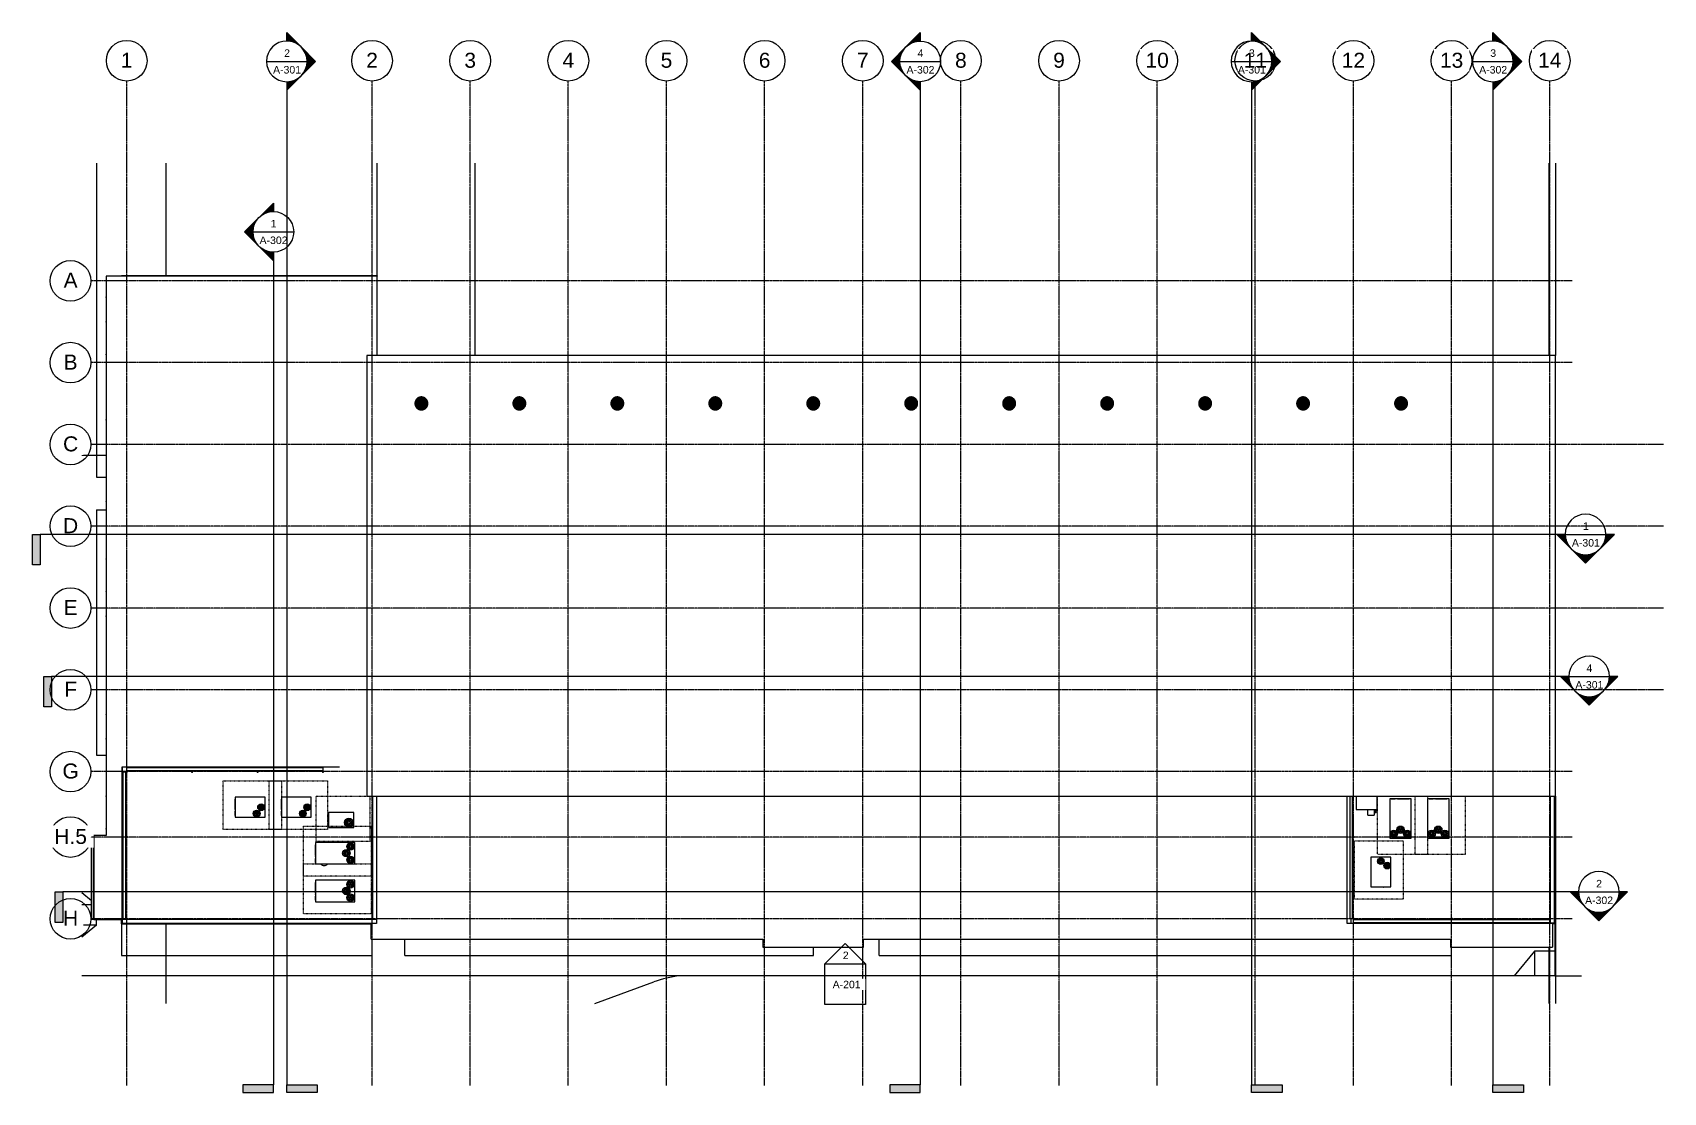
# Model space of a CAD drawing. Header units: inches. Extents: x 21795 to 34527, y -23296 to -20170.
# Drawn here: x 21795 to 26606, y -23296 to -20170 of the extents above; entities that cross this region are included whole.
import ezdxf

# ---------------------------------------------------------------- set-up
doc = ezdxf.new("R2010")
doc.units = ezdxf.units.IN
doc.header["$MEASUREMENT"] = 0
for name, pattern in [('Dash dot', [0.625, 0.25, -0.1875, 0, -0.1875]), ('Grid Line 1_2_', [0.875, 0.5, -0.125, 0.125, -0.125]), ('Hidden', [0.28125, 0.1875, -0.09375])]:
    doc.linetypes.add(name, pattern=pattern)
for name, color, linetype, lineweight in [('A-DETL', 90, 'Continuous', 9), ('A-FLOR-OTLN', 90, 'Continuous', 9), ('A-GENM', 13, 'Continuous', 9), ('A-GLAZ-CWMG', 51, 'Continuous', 9), ('A-PROP-SBCK', 71, 'Hidden', 25), ('A-ROOF', 132, 'Continuous', 9), ('A-ROOF-OTLN', 132, 'Continuous', 9), ('C-BLDG-PADS', 91, 'Continuous', 9), ('C-TOPO', 7, 'Continuous', 9), ('Conc', 7, 'Continuous', 9), ('EOP-PR', 4, 'Continuous', 9), ('G-ANNO-SYMB', 111, 'Continuous', 9), ('L-SITE-WALL', 31, 'Continuous', 9), ('M-EQPM', 50, 'Continuous', 9), ('M-HVAC-DUCT-ANNO', 70, 'Continuous', 9), ('S-BEAM', 12, 'Continuous', 9), ('S-COLS', 52, 'Continuous', 9), ('S-GRID', 1, 'Continuous', 9), ('S-GRID-IDEN', 1, 'Continuous', 9)]:
    doc.layers.add(name, color=color, linetype=linetype, lineweight=lineweight)
doc.styles.add('Arial', font='arial.ttf', dxfattribs={"height": 22.129491})
doc.styles.add('Arial_1', font='arial.ttf', dxfattribs={"height": 44.258982})

# ---------------------------------------------------------------- blocks, each defined once
blk = doc.blocks.new('turbine vent - turbine vent-625927-Roof Plan')
at = {"layer": 'A-GENM'}
for points in [[(25831.9, -21283.1), (25831.9, -21245.1), (25829.2, -21245.3), (25825.7, -21246.1), (25822.9, -21247.4), (25820.4, -21249.1), (25818.9, -21250.2), (25816.7, -21252.6), (25815.5, -21254.5), (25814.3, -21256.9), (25813.6, -21259), (25813.1, -21262), (25812.9, -21264.1), (25813.1, -21266.5), (25813.9, -21270.1), (25814.5, -21271.7), (25815.6, -21273.8), (25817.5, -21276.4), (25818.5, -21277.4), (25821, -21279.6), (25822.8, -21280.7), (25825.9, -21282.1), (25828.4, -21282.7)], [(25831.9, -21283.1), (25835.4, -21282.7), (25838.8, -21281.7), (25840.9, -21280.7), (25843, -21279.4), (25845.9, -21276.8), (25847, -21275.6), (25848.5, -21273.2), (25849.5, -21271.1), (25850.2, -21269.1), (25850.7, -21267), (25850.9, -21264.1), (25850.7, -21261.6), (25850, -21258.5), (25848.9, -21255.8), (25848.2, -21254.4), (25846.8, -21252.3), (25844.2, -21249.7), (25843, -21248.7), (25840.7, -21247.3), (25837.6, -21246), (25834.5, -21245.3), (25831.9, -21245.1), (25831.9, -21282.9)]]:
    blk.add_hatch(color=256, dxfattribs=at).paths.add_polyline_path(points, flags=0)
at = {"layer": 'A-GENM', "flags": 128}
for points in [[(25831.9, -21245.1), (25831.1, -21245.1), (25830.4, -21245.1), (25829.6, -21245.2), (25828.9, -21245.3), (25828.1, -21245.5), (25827.4, -21245.6), (25826.6, -21245.8), (25825.9, -21246), (25825.2, -21246.3), (25824.5, -21246.6), (25823.8, -21246.9), (25823.1, -21247.2), (25822.5, -21247.6), (25821.8, -21248), (25821.2, -21248.4), (25820.5, -21248.8), (25819.9, -21249.3), (25819.4, -21249.8), (25818.8, -21250.3), (25818.3, -21250.8), (25817.7, -21251.4), (25817.3, -21252), (25816.8, -21252.6), (25816.3, -21253.2), (25815.9, -21253.8), (25815.5, -21254.5), (25815.1, -21255.1), (25814.8, -21255.8), (25814.5, -21256.5), (25814.2, -21257.2), (25813.9, -21257.9), (25813.7, -21258.6), (25813.5, -21259.4), (25813.3, -21260.1), (25813.2, -21260.8), (25813.1, -21261.6), (25813, -21262.4), (25812.9, -21263.1), (25812.9, -21263.9), (25812.9, -21264.6), (25812.9, -21265.4), (25813, -21266.1), (25813.1, -21266.9), (25813.2, -21267.7), (25813.4, -21268.4), (25813.6, -21269.1), (25813.8, -21269.9), (25814, -21270.6), (25814.3, -21271.3), (25814.6, -21272), (25814.9, -21272.7), (25815.3, -21273.3), (25815.7, -21274), (25816.1, -21274.6), (25816.5, -21275.3), (25817, -21275.9), (25817.5, -21276.5), (25818, -21277), (25818.5, -21277.6), (25819.1, -21278.1), (25819.6, -21278.6), (25820.2, -21279.1), (25820.8, -21279.5), (25821.5, -21280), (25822.1, -21280.4), (25822.8, -21280.7), (25823.4, -21281.1), (25824.1, -21281.4), (25824.8, -21281.7), (25825.5, -21282), (25826.3, -21282.2), (25827, -21282.4), (25827.7, -21282.6), (25828.5, -21282.8), (25829.2, -21282.9), (25830, -21283), (25830.7, -21283), (25831.5, -21283.1), (25831.9, -21283.1)], [(25831.9, -21283.1), (25832.6, -21283.1), (25833.4, -21283), (25834.2, -21282.9), (25834.9, -21282.8), (25835.7, -21282.7), (25836.4, -21282.5), (25837.1, -21282.3), (25837.9, -21282.1), (25838.6, -21281.9), (25839.3, -21281.6), (25840, -21281.3), (25840.7, -21280.9), (25841.3, -21280.6), (25842, -21280.2), (25842.6, -21279.8), (25843.2, -21279.3), (25843.8, -21278.9), (25844.4, -21278.4), (25845, -21277.9), (25845.5, -21277.3), (25846, -21276.8), (25846.5, -21276.2), (25847, -21275.6), (25847.5, -21275), (25847.9, -21274.3), (25848.3, -21273.7), (25848.6, -21273), (25849, -21272.4), (25849.3, -21271.7), (25849.6, -21271), (25849.9, -21270.3), (25850.1, -21269.5), (25850.3, -21268.8), (25850.5, -21268.1), (25850.6, -21267.3), (25850.7, -21266.6), (25850.8, -21265.8), (25850.9, -21265), (25850.9, -21264.3), (25850.9, -21263.5), (25850.8, -21262.8), (25850.8, -21262), (25850.7, -21261.2), (25850.6, -21260.5), (25850.4, -21259.8), (25850.2, -21259), (25850, -21258.3), (25849.7, -21257.6), (25849.5, -21256.9), (25849.2, -21256.2), (25848.8, -21255.5), (25848.5, -21254.8), (25848.1, -21254.2), (25847.7, -21253.5), (25847.2, -21252.9), (25846.8, -21252.3), (25846.3, -21251.7), (25845.8, -21251.1), (25845.3, -21250.6), (25844.7, -21250.1), (25844.1, -21249.6), (25843.6, -21249.1), (25842.9, -21248.6), (25842.3, -21248.2), (25841.7, -21247.8), (25841, -21247.4), (25840.3, -21247.1), (25839.7, -21246.7), (25839, -21246.4), (25838.3, -21246.2), (25837.5, -21245.9), (25836.8, -21245.7), (25836.1, -21245.5), (25835.3, -21245.4), (25834.6, -21245.3), (25833.8, -21245.2), (25833.1, -21245.1), (25832.3, -21245.1), (25831.9, -21245.1)]]:
    blk.add_lwpolyline(points, dxfattribs=at)
blk = doc.blocks.new('Carrier_48TC_Standard_Efficiency_Gas_Heat_Electric_Cooling_Packaged_Rooftop_Unit_3_to_15_nominal_tons - 15 ton 48TC__16-873539-Roof Plan')
at = {"layer": 'M-EQPM', "linetype": 'Dash dot'}
for p, q in [((-105.9, -79.7), (-105.9, 67.7)), ((-105.9, 67.7), (66.6, 67.7)), ((66.6, -79.7), (-105.9, -79.7))]:
    blk.add_line(p, q, dxfattribs=at)
at = {"layer": 'M-EQPM'}
for p, q in [((57.9, 31.7), (-57.9, 31.7)), ((-57.9, 31.7), (-57.9, -31.7)), ((57.9, -31.7), (57.9, 31.7)), ((58.1, 27.3), (57.9, 27.3)), ((57.9, 15.4), (58.1, 15.4)), ((58.1, 10.3), (57.9, 10.3)), ((57.9, 9.3), (58.1, 9.3)), ((58.1, 6.7), (57.9, 6.7)), ((58.1, 27.3), (58.1, 15.4)), ((58.1, 9.3), (58.1, 10.3)), ((58.1, 10.3), (58.1, 9.3)), ((58.1, 6.7), (58.1, -25.1)), ((-57.9, -31.7), (57.9, -31.7)), ((57.9, -25.1), (58.1, -25.1))]:
    blk.add_line(p, q, dxfattribs=at)
for centre, radius in [((-44.9, 19.7), 11), ((-44.9, 19.7), 8.25), ((-44.9, 19.7), 5.5), ((-44.9, 19.7), 2.75), ((-32.9, 0), 11), ((-32.9, 0), 8.25), ((-32.9, 0), 5.5), ((-32.9, 0), 2.75), ((-44.9, -19.7), 11), ((-44.9, -19.7), 8.25), ((-44.9, -19.7), 5.5), ((-44.9, -19.7), 2.75)]:
    blk.add_circle(centre, radius, dxfattribs=at)
blk = doc.blocks.new('Rectangular Mullion - Rectangular Mullion 1-827989-Roof Plan')
at = {"layer": 'A-GLAZ-CWMG'}
blk.add_line((26285.5, -22799.4), (26278.4, -22799.4), dxfattribs=at)
blk = doc.blocks.new('Rectangular Mullion - Rectangular Mullion 1-827988-Roof Plan')
at = {"layer": 'A-GLAZ-CWMG'}
for p, q in [((26285.5, -22797.4), (26284, -22797.4)), ((26285.5, -22796.4), (26285.5, -22797.4))]:
    blk.add_line(p, q, dxfattribs=at)
blk = doc.blocks.new('Rectangular Mullion - Rectangular Mullion 1-769201-Roof Plan')
at = {"layer": 'A-GLAZ-CWMG'}
blk.add_line((26285.5, -22724), (26285.5, -22760.2), dxfattribs=at)
blk = doc.blocks.new('Rectangular Mullion - Rectangular Mullion 1-779532-Roof Plan')
at = {"layer": 'A-GLAZ-CWMG'}
for p, q in [((26284, -22687.9), (26285.5, -22687.9)), ((26285.5, -22687.9), (26285.5, -22724))]:
    blk.add_line(p, q, dxfattribs=at)
blk = doc.blocks.new('Rectangular Mullion - Rectangular Mullion 1-787036-Roof Plan')
at = {"layer": 'A-GLAZ-CWMG'}
for p, q in [((22057.5, -22795.4), (22057.5, -22786.7)), ((22059, -22795.4), (22057.5, -22795.4)), ((22059.5, -22795.4), (22059.3, -22795.4))]:
    blk.add_line(p, q, dxfattribs=at)
blk = doc.blocks.new('Dimension Lumber - 2x8-948139-Roof Plan')
at = {"layer": 'S-BEAM'}
for p, q in [((22012.3, -22519.7), (22012.3, -22518.2)), ((22012.5, -22518.2), (22012.3, -22518.2)), ((22012.3, -22519.7), (22012.5, -22519.7))]:
    blk.add_line(p, q, dxfattribs=at)
blk = doc.blocks.new('HSS-Round Hollow Structural Section-Column - HSS4X0_220-947151-Roof Plan')
at = {"layer": 'S-COLS'}
for radius, start, end in [(2, 0, 180), (2, 180, 0), (1.8, 0, 180), (1.8, 180, 0)]:
    blk.add_arc((0, 0), radius, start, end, dxfattribs=at)
blk = doc.blocks.new('Girt_C - 8_D-947122-Roof Plan')
at = {"layer": 'S-BEAM'}
for p, q in [((22651.1, -22339.1), (22073.1, -22339.1)), ((22073.1, -22339.2), (22073.1, -22339.1)), ((22073.1, -22346.9), (22073.1, -22339.2)), ((22073.1, -22347.1), (22073.1, -22346.9)), ((22073.1, -22347.1), (22651.1, -22347.1)), ((22651.1, -22339.1), (22651.1, -22339.2)), ((22651.1, -22339.2), (22651.1, -22346.9)), ((22651.1, -22346.9), (22651.1, -22347.1))]:
    blk.add_line(p, q, dxfattribs=at)
blk = doc.blocks.new('Girt_C - 8_D-948458-Roof Plan')
at = {"layer": 'S-BEAM'}
for p, q in [((22061.6, -22350.6), (22061.6, -22786.7)), ((22061.6, -22350.6), (22061.8, -22350.6)), ((22061.8, -22350.6), (22069.5, -22350.6)), ((22069.5, -22350.6), (22069.6, -22350.6)), ((22069.6, -22786.7), (22069.6, -22350.6))]:
    blk.add_line(p, q, dxfattribs=at)
blk = doc.blocks.new('Carrier_48TC_Standard_Efficiency_Gas_Heat_Electric_Cooling_Packaged_Rooftop_Unit_3_to_15_nominal_tons - 15 ton 48TC__16-V1-Roof Plan')
at = {"layer": 'M-EQPM', "linetype": 'Dash dot'}
for p, q in [((-105.9, -79.7), (-105.9, 67.7)), ((-105.9, 67.7), (93.9, 67.7)), ((93.9, 67.7), (93.9, -79.7)), ((93.9, -79.7), (-105.9, -79.7))]:
    blk.add_line(p, q, dxfattribs=at)
at = {"layer": 'M-EQPM'}
for p, q in [((57.9, 31.7), (-57.9, 31.7)), ((-57.9, 31.7), (-57.9, -31.7)), ((57.9, -31.7), (57.9, 31.7)), ((58.1, 27.3), (57.9, 27.3)), ((57.9, 15.4), (58.1, 15.4)), ((58.1, 10.3), (57.9, 10.3)), ((57.9, 9.3), (58.1, 9.3)), ((58.1, 6.7), (57.9, 6.7)), ((58.1, 27.3), (58.1, 15.4)), ((58.1, 9.3), (58.1, 10.3)), ((58.1, 10.3), (58.1, 9.3)), ((58.1, 6.7), (58.1, -25.1)), ((-57.9, -31.7), (57.9, -31.7)), ((57.9, -25.1), (58.1, -25.1))]:
    blk.add_line(p, q, dxfattribs=at)
for centre, radius in [((-44.9, 19.7), 11), ((-44.9, 19.7), 8.25), ((-44.9, 19.7), 5.5), ((-44.9, 19.7), 2.75), ((-32.9, 0), 11), ((-32.9, 0), 8.25), ((-32.9, 0), 5.5), ((-32.9, 0), 2.75), ((-44.9, -19.7), 11), ((-44.9, -19.7), 8.25), ((-44.9, -19.7), 5.5), ((-44.9, -19.7), 2.75)]:
    blk.add_circle(centre, radius, dxfattribs=at)
blk = doc.blocks.new('Carrier_48TC_Standard_Efficiency_Gas_Heat_Electric_Cooling_Packaged_Rooftop_Unit_3_to_15_nominal_tons - 7_5 ton 48TC__08-873531-Roof Plan')
at = {"layer": 'M-EQPM', "linetype": 'Dash dot'}
for p, q in [((-92.1, 29.7), (-92.1, 65.7)), ((-92.1, 65.7), (80.1, 65.7)), ((80.1, 65.7), (80.1, -77.8)), ((-92.1, -77.8), (-92.1, -29.8)), ((80.1, -77.8), (-92.1, -77.8))]:
    blk.add_line(p, q, dxfattribs=at)
at = {"layer": 'M-EQPM'}
for p, q in [((44.1, 29.7), (-44.1, 29.7)), ((-44.1, 29.7), (-44.1, -29.8)), ((44.1, -29.8), (44.1, 29.7)), ((44.2, 24.7), (44.1, 24.7)), ((44.1, 12.1), (44.2, 12.1)), ((44.2, 8.1), (44.1, 8.1)), ((44.1, 7.1), (44.2, 7.1)), ((44.2, 4.9), (44.1, 4.9)), ((44.2, 24.7), (44.2, 12.1)), ((44.2, 7.1), (44.2, 8.1)), ((44.2, 8.1), (44.2, 7.1)), ((44.2, 4.9), (44.2, -23.5)), ((-44.1, -29.8), (44.1, -29.8)), ((44.1, -23.5), (44.2, -23.5))]:
    blk.add_line(p, q, dxfattribs=at)
for centre, radius in [((-32.1, 0), 10), ((-32.1, 0), 7.5), ((-32.1, 0), 5), ((-32.1, 0), 2.5), ((-19.1, 18.7), 10), ((-19.1, 18.7), 7.5), ((-19.1, 18.7), 5), ((-19.1, 18.7), 2.5)]:
    blk.add_circle(centre, radius, dxfattribs=at)
blk = doc.blocks.new('Carrier_48TC_Standard_Efficiency_Gas_Heat_Electric_Cooling_Packaged_Rooftop_Unit_3_to_15_nominal_tons - 7_5 ton 48TC__08-V2-Roof Plan')
at = {"layer": 'M-EQPM', "linetype": 'Dash dot'}
for p, q in [((-92.1, -77.8), (-92.1, 65.7)), ((-92.1, 65.7), (80.1, 65.7)), ((80.1, 65.7), (80.1, -77.8)), ((80.1, -77.8), (-92.1, -77.8))]:
    blk.add_line(p, q, dxfattribs=at)
at = {"layer": 'M-EQPM'}
for p, q in [((44.1, 29.7), (-44.1, 29.7)), ((-44.1, 29.7), (-44.1, -29.8)), ((44.1, -29.8), (44.1, 29.7)), ((44.2, 24.7), (44.1, 24.7)), ((44.1, 12.1), (44.2, 12.1)), ((44.2, 8.1), (44.1, 8.1)), ((44.1, 7.1), (44.2, 7.1)), ((44.2, 4.9), (44.1, 4.9)), ((44.2, 24.7), (44.2, 12.1)), ((44.2, 7.1), (44.2, 8.1)), ((44.2, 8.1), (44.2, 7.1)), ((44.2, 4.9), (44.2, -23.5)), ((-44.1, -29.8), (44.1, -29.8)), ((44.1, -23.5), (44.2, -23.5))]:
    blk.add_line(p, q, dxfattribs=at)
for centre, radius in [((-32.1, 0), 10), ((-32.1, 0), 7.5), ((-32.1, 0), 5), ((-32.1, 0), 2.5), ((-19.1, 18.7), 10), ((-19.1, 18.7), 7.5), ((-19.1, 18.7), 5), ((-19.1, 18.7), 2.5)]:
    blk.add_circle(centre, radius, dxfattribs=at)
blk = doc.blocks.new('Carrier_48TC_Standard_Efficiency_Gas_Heat_Electric_Cooling_Packaged_Rooftop_Unit_3_to_15_nominal_tons - 5 ton 48TC__06-873527-Roof Plan')
at = {"layer": 'M-EQPM', "linetype": 'Dash dot'}
for p, q in [((-85.2, -70), (-85.2, 64)), ((-85.2, 64), (73.2, 64)), ((73.2, 64), (73.2, -70)), ((73.2, -70), (-85.2, -70))]:
    blk.add_line(p, q, dxfattribs=at)
at = {"layer": 'M-EQPM'}
for p, q in [((37.2, 22), (-37.2, 22)), ((-37.2, 22), (-37.2, -22)), ((37.2, -22), (37.2, 22)), ((37.3, 19.7), (37.2, 19.7)), ((37.2, 9.2), (37.3, 9.2)), ((37.3, 5.3), (37.2, 5.3)), ((37.2, 4.2), (37.3, 4.2)), ((37.3, 1.4), (37.2, 1.4)), ((37.3, 19.7), (37.3, 9.2)), ((37.3, 4.2), (37.3, 5.3)), ((37.3, 5.3), (37.3, 4.2)), ((37.3, 1.4), (37.3, -15.4)), ((-37.2, -22), (37.2, -22)), ((37.2, -15.4), (37.3, -15.4))]:
    blk.add_line(p, q, dxfattribs=at)
for radius in [13, 9.75, 6.5, 3.25]:
    blk.add_circle((-23.2, 8), radius, dxfattribs=at)
blk = doc.blocks.new('Carrier_48TC_Standard_Efficiency_Gas_Heat_Electric_Cooling_Packaged_Rooftop_Unit_3_to_15_nominal_tons - 10 ton 48TC__12-873535-Roof Plan')
at = {"layer": 'M-EQPM', "linetype": 'Dash dot'}
for p, q in [((-92.1, -77.8), (-92.1, 65.7)), ((-92.1, 65.7), (80.1, 65.7)), ((80.1, 65.7), (80.1, -77.8)), ((80.1, -77.8), (-92.1, -77.8))]:
    blk.add_line(p, q, dxfattribs=at)
at = {"layer": 'M-EQPM'}
for p, q in [((44.1, 29.7), (-44.1, 29.7)), ((-44.1, 29.7), (-44.1, -29.8)), ((44.1, -29.8), (44.1, 29.7)), ((44.2, 24.7), (44.1, 24.7)), ((44.1, 12.1), (44.2, 12.1)), ((44.2, 8.1), (44.1, 8.1)), ((44.1, 7.1), (44.2, 7.1)), ((44.2, 4.9), (44.1, 4.9)), ((44.2, 24.7), (44.2, 12.1)), ((44.2, 7.1), (44.2, 8.1)), ((44.2, 8.1), (44.2, 7.1)), ((44.2, 4.9), (44.2, -23.5)), ((-44.1, -29.8), (44.1, -29.8)), ((44.1, -23.5), (44.2, -23.5))]:
    blk.add_line(p, q, dxfattribs=at)
for centre, radius in [((-32.1, 0), 10), ((-32.1, 0), 7.5), ((-32.1, 0), 5), ((-32.1, 0), 2.5), ((-19.1, 18.7), 10), ((-19.1, 18.7), 7.5), ((-19.1, 18.7), 5), ((-19.1, 18.7), 2.5)]:
    blk.add_circle(centre, radius, dxfattribs=at)
blk = doc.blocks.new('he3xrtf - 115 V Single Phase-880047-Roof Plan')
at = {"layer": 'M-EQPM', "lineweight": 15}
for p, q in [((11.1, 31.2), (-28.6, 31.2)), ((-28.6, 31.2), (-28.6, -31.2)), ((-45.4, -4), (-28.6, -4)), ((-45.4, -4), (-45.4, -22)), ((-28.6, -22), (-45.4, -22)), ((-38.7, -27.8), (-38.7, -23.8)), ((-28.6, -23.8), (-38.7, -23.8)), ((-38.7, -27.8), (-28.6, -27.8)), ((-28.6, -4), (-28.6, -22)), ((-28.6, -31.2), (11.1, -31.2))]:
    blk.add_line(p, q, dxfattribs=at)
blk = doc.blocks.new('Girt_C - 8_D-947499-Roof Plan')
at = {"layer": 'S-BEAM'}
for p, q in [((26270.4, -22787.3), (25691.4, -22787.3)), ((25691.4, -22787.5), (25691.4, -22787.3)), ((25691.4, -22795.1), (25691.4, -22787.5)), ((25691.4, -22795.3), (25691.4, -22795.1)), ((25691.4, -22795.3), (26270.4, -22795.3)), ((26270.4, -22787.3), (26270.4, -22787.5)), ((26270.4, -22787.5), (26270.4, -22795.1)), ((26270.4, -22795.1), (26270.4, -22795.3))]:
    blk.add_line(p, q, dxfattribs=at)
blk = doc.blocks.new('Girt_C - 8_D-948025-Roof Plan')
at = {"layer": 'S-BEAM'}
for p, q in [((25680.4, -22422.1), (25680.4, -22784.3)), ((25688.4, -22784.3), (25688.4, -22422.1)), ((25680.6, -22784.3), (25680.4, -22784.3)), ((25688.2, -22784.3), (25680.6, -22784.3)), ((25688.4, -22784.3), (25688.2, -22784.3))]:
    blk.add_line(p, q, dxfattribs=at)
blk = doc.blocks.new('Grid - Grid Head - Circle-14747-Roof Plan')
at = {"layer": 'S-GRID-IDEN'}
blk.add_circle((0, 0), 0.25, dxfattribs=at)
blk = doc.blocks.new('Section - 3_32_ x 3_8_-18514-Roof Plan')
at = {"layer": 'G-ANNO-SYMB'}
blk.add_hatch(color=256, dxfattribs=at).paths.add_polyline_path([(0, 0.375), (0, 0), (-0.09375, 0), (-0.09375, 0.375)], flags=0)
for p, q in [((0, 0.375), (-0.09375, 0.375)), ((-0.09375, 0.375), (-0.09375, 0)), ((0, 0), (0, 0.375)), ((-0.09375, 0), (0, 0))]:
    blk.add_line(p, q, dxfattribs=at)
blk = doc.blocks.new('Section - Section Head - Filled-1526-Roof Plan')
at = {"layer": 'G-ANNO-SYMB'}
h = blk.add_hatch(color=256, dxfattribs=at)
edge = h.paths.add_edge_path(flags=0)
edge.add_line((-0.427, 0.177), (-0.25, 0.354))
edge.add_line((-0.25, 0.354), (-0.25, 0.25))
edge.add_arc((-0.25, 0), 0.25, 90, 135)
h = blk.add_hatch(color=256, dxfattribs=at)
edge = h.paths.add_edge_path(flags=0)
edge.add_arc((-0.25, 0), 0.25, 45, 90)
edge.add_line((-0.25, 0.25), (-0.25, 0.354))
edge.add_line((-0.25, 0.354), (-0.073, 0.177))
h = blk.add_hatch(color=256, dxfattribs=at)
edge = h.paths.add_edge_path(flags=0)
edge.add_arc((-0.25, 0), 0.25, 137.9216, 180)
edge.add_line((-0.5, 0), (-0.604, 0))
edge.add_line((-0.604, 0), (-0.436, 0.168))
h = blk.add_hatch(color=256, dxfattribs=at)
edge = h.paths.add_edge_path(flags=0)
edge.add_line((-0.064, 0.168), (0.104, 0))
edge.add_line((0.104, 0), (0, 0))
edge.add_arc((-0.25, 0), 0.25, 0, 42.0784)
for p, q in [((-0.25, 0.354), (-0.604, 0)), ((-0.25, 0.354), (-0.427, 0.177)), ((-0.25, 0.354), (0.104, 0)), ((-0.25, 0.25), (-0.25, 0.354)), ((-0.073, 0.177), (-0.25, 0.354)), ((-0.25, 0.354), (-0.25, 0.25)), ((-0.436, 0.168), (-0.604, 0)), ((-0.604, 0), (-0.5, 0)), ((0.104, 0), (-0.064, 0.168)), ((0, 0), (0.104, 0)), ((-0.5, 0), (-0.604, 0)), ((0, 0), (0.104, 0))]:
    blk.add_line(p, q, dxfattribs=at)
for start, end in [(360, 180), (90, 135), (45, 90), (137.9216, 180), (180, 360), (0, 42.0784)]:
    blk.add_arc((-0.25, 0), 0.25, start, end, dxfattribs=at)
blk = doc.blocks.new('Elevation - Detail Number-93309-Roof Plan')
at = {"layer": 'G-ANNO-SYMB'}
for p, q in [((-0.25, -0.25), (-0.25, 0.25)), ((-0.25, 0.25), (0.25, 0.25)), ((0.25, 0.25), (0.25, -0.25)), ((0.25, -0.25), (-0.25, -0.25))]:
    blk.add_line(p, q, dxfattribs=at)
blk = doc.blocks.new('Elevation - Detail Number-93036-Roof Plan')
at = {"layer": 'G-ANNO-SYMB'}
for p, q in [((0, 0.25), (-0.25, 0)), ((0.25, 0), (0, 0.25)), ((-0.25, 0), (0.25, 0))]:
    blk.add_line(p, q, dxfattribs=at)

msp = doc.modelspace()

# ---------------------------------------------------------------- linework, layer by layer
at = {"layer": 'A-DETL'}
for p, q in [((22189, -20889.1), (22189, -20555.1)), ((21940.4, -21416.3), (22012.5, -21416.3)), ((22189, -23034.1), (22189, -22797.9))]:
    msp.add_line(p, q, dxfattribs=at)
at = {"layer": 'A-FLOR-OTLN'}
for p, q in [((21968.6, -22730.9), (21940.4, -22707.4)), ((21968.6, -22743.1), (21940.4, -22743.1)), ((21983.2, -22803.1), (21983.2, -22786.7)), ((21983.2, -22803.1), (21940.4, -22838.7)), ((21983.2, -22803.1), (21940.4, -22803.1)), ((26225.5, -22880.1), (26165.5, -22952.1)), ((26285.5, -22880.1), (26225.5, -22880.1)), ((26225.5, -22880.1), (26225.5, -22952.1))]:
    msp.add_line(p, q, dxfattribs=at)
at = {"layer": 'A-PROP-SBCK'}
for p, q in [((26268.2, -20555.1), (26268.2, -21122.3)), ((26287.5, -20555.1), (26287.5, -21122.3)), ((26287.5, -22422.1), (26287.5, -23034.1)), ((26268.2, -22868.3), (26268.2, -23034.1))]:
    msp.add_line(p, q, dxfattribs=at)
at = {"layer": 'A-ROOF'}
for p, q in [((22811.8, -20889.1), (22012.5, -20889.1)), ((22012.5, -20889.1), (22012.5, -22538.9)), ((22811.8, -21121.4), (22811.8, -20889.1)), ((26287.8, -21122.3), (22781, -21122.3)), ((22781, -21122.3), (22781, -22422.1)), ((22782.6, -21121.4), (22782.6, -21122.3)), ((22782.6, -21121.4), (22811.8, -21121.4)), ((26287.8, -22422.1), (26287.8, -21122.3)), ((22781, -22422.1), (26287.8, -22422.1)), ((22012.5, -22538.9), (21976.1, -22538.9)), ((21976.1, -22538.9), (21976.1, -22786.7)), ((21976.1, -22786.7), (22059, -22786.7)), ((22059.3, -22786.7), (22059.5, -22786.7)), ((22793.4, -22844.3), (22793.4, -22797.9)), ((26278.4, -22797.4), (26278.4, -22797.7)), ((26278.4, -22797.9), (26278.4, -22868.3)), ((22793.4, -22844.3), (23949.2, -22844.3)), ((23949.2, -22844.3), (23949.2, -22868.3)), ((24246.4, -22868.3), (24246.4, -22844.3)), ((24246.4, -22844.3), (25977.9, -22844.3)), ((25977.9, -22844.3), (25977.9, -22868.3)), ((23949.2, -22868.3), (24246.4, -22868.3)), ((25977.9, -22868.3), (26278.4, -22868.3))]:
    msp.add_line(p, q, dxfattribs=at)
at = {"layer": 'A-ROOF-OTLN'}
for p, q in [((21968.6, -22538.9), (21968.6, -22786.7)), ((21968.6, -22538.9), (21976.1, -22538.9)), ((21969.2, -22786.7), (21969.2, -22538.9)), ((21976.1, -22786.7), (21976.1, -22538.9)), ((21976.1, -22786.7), (21968.6, -22786.7))]:
    msp.add_line(p, q, dxfattribs=at)
at = {"layer": 'C-BLDG-PADS'}
for p, q in [((22811.4, -20887.6), (22057.6, -20887.6)), ((22057.6, -20887.6), (22057.6, -20889.1)), ((22811.4, -20889.1), (22811.4, -20887.6)), ((22811.4, -21122.3), (22811.4, -21121.4)), ((26285.4, -22687.9), (26285.4, -22422.1)), ((22057.6, -22795.4), (22057.6, -22799.3)), ((22057.6, -22799.3), (22793.4, -22799.3)), ((26285.4, -22799.3), (26285.4, -22797.4))]:
    msp.add_line(p, q, dxfattribs=at)
at = {"layer": 'C-TOPO'}
for p, q in [((22057.6, -20889.1), (22057.6, -20887.6)), ((22057.6, -20887.6), (22811.4, -20887.6)), ((22811.4, -20887.6), (22811.4, -20889.1)), ((22811.4, -21121.4), (22811.4, -21122.3)), ((26285.4, -22422.1), (26285.4, -22687.9)), ((22057.6, -22799.3), (22057.6, -22795.4)), ((22057.6, -22799.3), (22793.4, -22799.3)), ((26285.4, -22797.4), (26285.4, -22799.3))]:
    msp.add_line(p, q, dxfattribs=at)
at = {"layer": 'Conc'}
for p, q in [((21983.2, -20555.1), (21983.2, -21481.4)), ((21983.2, -21481.4), (22012.3, -21481.4)), ((21983.2, -21578.2), (22012.5, -21578.2)), ((21983.2, -21578.2), (21983.2, -22301.7)), ((21983.2, -22301.7), (22012.5, -22301.7)), ((22057.5, -22799.4), (22057.5, -22892.1)), ((26285.5, -22799.4), (26285.5, -22952.1)), ((22796.3, -22892.1), (22796.3, -22844.3)), ((22893, -22892.1), (22893, -22844.3)), ((24292.3, -22892.1), (24292.3, -22844.3)), ((22057.5, -22892.1), (22796.3, -22892.1)), ((22893, -22892.1), (24099, -22892.1)), ((24099, -22892.1), (24099, -22868.3)), ((24292.3, -22892.1), (25981, -22892.1)), ((25981, -22892.1), (25981, -22868.3)), ((26285.5, -22952.1), (21940.4, -22952.1))]:
    msp.add_line(p, q, dxfattribs=at)
at = {"layer": 'EOP-PR'}
for p, q in [((22811.2, -20887.6), (22811.2, -20555.1)), ((23099.2, -20555.1), (23099.2, -21122.3)), ((23453.7, -23034.1), (23627.8, -22970.7)), ((26285.5, -22952.1), (26364, -22952.1))]:
    msp.add_line(p, q, dxfattribs=at)
msp.add_arc((23751, -23309), 360, 97.5129, 110, dxfattribs=at)
at = {"layer": 'G-ANNO-SYMB'}
for p, q in [((22484.9, -20255.1), (22604.9, -20255.1)), ((24353.4, -20255.1), (24473.4, -20255.1)), ((22544.9, -20315.1), (22544.9, -23273.9)), ((24413.4, -20315.1), (24413.4, -23273.9)), ((25390.9, -20315.1), (25390.9, -23273.9)), ((26102.8, -20315.1), (26102.8, -23273.9)), ((22445.2, -20758.1), (22565.2, -20758.1)), ((22505.2, -20818.1), (22505.2, -23273.9)), ((26316.2, -21650.5), (26436.2, -21650.5)), ((26326.7, -22069.4), (26446.7, -22069.4)), ((26355.3, -22705), (21884, -22705)), ((26355.3, -22705), (26475.3, -22705))]:
    msp.add_line(p, q, dxfattribs=at)
at = {"layer": 'L-SITE-WALL'}
for p, q in [((22059, -22797.9), (22059, -22336.4)), ((22059, -22336.4), (22699.8, -22336.4)), ((22059.3, -22336.7), (22059.3, -22797.9)), ((22699.8, -22336.7), (22059.3, -22336.7)), ((22699.8, -22336.4), (22699.8, -22336.7)), ((22798.8, -22786.7), (22798.8, -22422.1)), ((22810, -22422.1), (22810, -22797.9)), ((25672.8, -22797.9), (25672.8, -22422.1)), ((26272.8, -22797.4), (26272.8, -22422.1)), ((26284, -22422.1), (26284, -22797.4)), ((22059.3, -22797.9), (22059, -22797.9)), ((22059.5, -22797.9), (22059.5, -22786.7)), ((22810, -22786.7), (22059.5, -22786.7)), ((22810, -22797.9), (22059.5, -22797.9)), ((26284, -22797.9), (25672.8, -22797.9)), ((25684, -22784.3), (25684, -22797.7)), ((25684, -22797.7), (26284, -22797.7)), ((26284, -22797.4), (26272.8, -22797.4)), ((26284, -22797.7), (26284, -22797.9))]:
    msp.add_line(p, q, dxfattribs=at)
at = {"layer": 'M-HVAC-DUCT-ANNO'}
for p, q in [((22645.8, -22622.5), (22645.2, -22623.1)), ((22664.3, -22622.5), (22665, -22623.1))]:
    msp.add_line(p, q, dxfattribs=at)
msp.add_arc((22655.1, -22613.2), 14, 221.5492, 318.4508, dxfattribs=at)
at = {"layer": 'S-COLS'}
for centre, radius, start, end in [((22265.6, -22350.1), 2, 0, 180), ((22265.6, -22350.1), 2, 180, 0), ((22265.6, -22350.1), 1.8, 0, 180), ((22265.6, -22350.1), 1.79, 180, 0), ((22458.6, -22350.1), 2, 0, 180), ((22458.6, -22350.1), 2, 180, 0), ((22458.6, -22350.1), 1.8, 0, 180), ((22458.6, -22350.1), 1.79, 180, 0), ((22651.6, -22350.1), 2, 0, 180), ((22651.6, -22350.1), 2, 180, 0), ((22651.6, -22350.1), 1.79, 0, 180), ((22651.6, -22350.1), 1.8, 180, 0), ((25691.4, -22543.1), 2, 0, 180), ((25691.4, -22543.1), 2, 180, 0), ((25691.4, -22543.1), 1.79, 0, 180), ((25691.4, -22543.1), 1.8, 180, 0)]:
    msp.add_arc(centre, radius, start, end, dxfattribs=at)
at = {"layer": 'S-GRID', "linetype": 'Grid Line 1_2_'}
for p, q in [((22072.6, -23275.7), (22072.6, -20313.2)), ((22796.4, -23275.7), (22796.4, -20313.2)), ((23085.9, -23275.7), (23085.9, -20313.2)), ((23375.4, -23275.7), (23375.4, -20313.2)), ((23664.9, -23275.7), (23664.9, -20313.2)), ((23954.4, -23275.7), (23954.4, -20313.2)), ((24243.9, -23275.7), (24243.9, -20313.2)), ((24533.4, -23275.7), (24533.4, -20313.2)), ((24822.9, -23275.7), (24822.9, -20313.2)), ((25112.4, -23275.7), (25112.4, -20313.2)), ((25401.9, -23275.7), (25401.9, -20313.2)), ((25691.4, -23275.7), (25691.4, -20313.2)), ((25980.9, -23275.7), (25980.9, -20313.2)), ((26270.4, -23275.7), (26270.4, -20313.2)), ((26336.8, -20902.6), (21966.9, -20902.6)), ((26336.8, -21143.8), (21966.9, -21143.8)), ((26605.7, -21867.6), (21966.9, -21867.6)), ((26605.7, -22108.8), (21966.9, -22108.8))]:
    msp.add_line(p, q, dxfattribs=at)

# ---------------------------------------------------------------- block references
at = {"layer": 'A-GENM'}
for p in [(-2890, 0), (-2601, 0), (-2312, 0), (-2023, 0), (-1734, 0), (-1445, 0), (-1156, 0), (-867, 0), (-578, 0), (-289, 0), (0, 0)]:
    msp.add_blockref('turbine vent - turbine vent-625927-Roof Plan', p, dxfattribs=at)
at = {"layer": 'A-GLAZ-CWMG'}
for name, p in [('Rectangular Mullion - Rectangular Mullion 1-779532-Roof Plan', (0, 0)), ('Rectangular Mullion - Rectangular Mullion 1-769201-Roof Plan', (0, 0)), ('Rectangular Mullion - Rectangular Mullion 1-787036-Roof Plan', (0, 0)), ('Rectangular Mullion - Rectangular Mullion 1-827989-Roof Plan', (0, 0)), ('Rectangular Mullion - Rectangular Mullion 1-827988-Roof Plan', (0, 0)), ('Rectangular Mullion - Rectangular Mullion 1-769201-Roof Plan', (0, -36.2))]:
    msp.add_blockref(name, p, dxfattribs=at)
at = {"layer": 'G-ANNO-SYMB', "xscale": 239.9999999999998, "yscale": 239.9999999999998, "zscale": 239.9999999999998}
for name, p, rotation in [('Section - Section Head - Filled-1526-Roof Plan', (22544.9, -20315.1), 269.9999999999996), ('Section - Section Head - Filled-1526-Roof Plan', (26316.2, -21650.5), 180), ('Section - Section Head - Filled-1526-Roof Plan', (26326.7, -22069.4), 180), ('Section - Section Head - Filled-1526-Roof Plan', (26355.3, -22705), 180), ('Section - 3_32_ x 3_8_-18514-Roof Plan', (22505.2, -23273.9), 89.99999999999947), ('Section - 3_32_ x 3_8_-18514-Roof Plan', (24413.4, -23273.9), 89.99999999999947)]:
    msp.add_blockref(name, p, dxfattribs=dict(at, rotation=rotation))
at = {"layer": 'G-ANNO-SYMB', "extrusion": (0, 0, -1), "xscale": 239.9999999999998, "yscale": 239.9999999999998, "zscale": 239.9999999999998}
for name, p, rotation in [('Section - Section Head - Filled-1526-Roof Plan', (-24413.4, -20315.1), 270.0000000000003), ('Section - Section Head - Filled-1526-Roof Plan', (-22505.2, -20818.1), 270.0000000000003), ('Section - 3_32_ x 3_8_-18514-Roof Plan', (-21817.6, -21650.5), 180), ('Section - 3_32_ x 3_8_-18514-Roof Plan', (-22544.9, -23273.9), 90.00000000000053), ('Section - 3_32_ x 3_8_-18514-Roof Plan', (-25390.9, -23273.9), 90.00000000000053), ('Section - 3_32_ x 3_8_-18514-Roof Plan', (-26102.8, -23273.9), 90.00000000000053)]:
    msp.add_blockref(name, p, dxfattribs=dict(at, rotation=rotation))
at = {"layer": 'G-ANNO-SYMB', "xscale": 239.9999999999998, "yscale": 239.9999999999998, "zscale": 239.9999999999998}
for name, p in [('Elevation - Detail Number-93036-Roof Plan', (24192.4, -22916.7)), ('Elevation - Detail Number-93309-Roof Plan', (24192.4, -22976.7))]:
    msp.add_blockref(name, p, dxfattribs=at)
at = {"layer": 'M-EQPM'}
for name, p, rotation in [('Carrier_48TC_Standard_Efficiency_Gas_Heat_Electric_Cooling_Packaged_Rooftop_Unit_3_to_15_nominal_tons - 7_5 ton 48TC__08-873531-Roof Plan', (22436.9, -22455.2), 180), ('Carrier_48TC_Standard_Efficiency_Gas_Heat_Electric_Cooling_Packaged_Rooftop_Unit_3_to_15_nominal_tons - 7_5 ton 48TC__08-V2-Roof Plan', (22573, -22455.2), 180), ('Carrier_48TC_Standard_Efficiency_Gas_Heat_Electric_Cooling_Packaged_Rooftop_Unit_3_to_15_nominal_tons - 5 ton 48TC__06-873527-Roof Plan', (22705, -22492.7), 180), ('he3xrtf - 115 V Single Phase-880047-Roof Plan', (25730.3, -22433.1), 89.99999999999991), ('Carrier_48TC_Standard_Efficiency_Gas_Heat_Electric_Cooling_Packaged_Rooftop_Unit_3_to_15_nominal_tons - 15 ton 48TC__16-873539-Roof Plan', (25830.3, -22488.7), 89.99999999999955), ('Carrier_48TC_Standard_Efficiency_Gas_Heat_Electric_Cooling_Packaged_Rooftop_Unit_3_to_15_nominal_tons - 15 ton 48TC__16-873539-Roof Plan', (25941.6, -22488.7), 89.99999999999991), ('Carrier_48TC_Standard_Efficiency_Gas_Heat_Electric_Cooling_Packaged_Rooftop_Unit_3_to_15_nominal_tons - 15 ton 48TC__16-V1-Roof Plan', (22687.8, -22590.8), 180), ('Carrier_48TC_Standard_Efficiency_Gas_Heat_Electric_Cooling_Packaged_Rooftop_Unit_3_to_15_nominal_tons - 10 ton 48TC__12-873535-Roof Plan', (25772.3, -22646.4), 269.9999999999994), ('Carrier_48TC_Standard_Efficiency_Gas_Heat_Electric_Cooling_Packaged_Rooftop_Unit_3_to_15_nominal_tons - 15 ton 48TC__16-V1-Roof Plan', (22687.8, -22702.2), 180)]:
    msp.add_blockref(name, p, dxfattribs=dict(at, rotation=rotation))
at = {"layer": 'S-BEAM'}
for name, p in [('Dimension Lumber - 2x8-948139-Roof Plan', (0, 1568.1)), ('Dimension Lumber - 2x8-948139-Roof Plan', (0, 1495.8)), ('Dimension Lumber - 2x8-948139-Roof Plan', (0, 1399.3)), ('Dimension Lumber - 2x8-948139-Roof Plan', (0, 1206.3)), ('Dimension Lumber - 2x8-948139-Roof Plan', (0, 1133.9)), ('Dimension Lumber - 2x8-948139-Roof Plan', (0, 1037.4)), ('Dimension Lumber - 2x8-948139-Roof Plan', (0, 965)), ('Dimension Lumber - 2x8-948139-Roof Plan', (0, 868.5)), ('Dimension Lumber - 2x8-948139-Roof Plan', (0, 796.1)), ('Dimension Lumber - 2x8-948139-Roof Plan', (0, 699.6)), ('Dimension Lumber - 2x8-948139-Roof Plan', (0, 627.3)), ('Dimension Lumber - 2x8-948139-Roof Plan', (0, 337.8)), ('Dimension Lumber - 2x8-948139-Roof Plan', (0, 265.4)), ('Dimension Lumber - 2x8-948139-Roof Plan', (0, 168.9)), ('Girt_C - 8_D-948458-Roof Plan', (0, 0)), ('Girt_C - 8_D-947122-Roof Plan', (0, 0)), ('Dimension Lumber - 2x8-948139-Roof Plan', (0, 96.5)), ('Girt_C - 8_D-948025-Roof Plan', (0, 0)), ('Dimension Lumber - 2x8-948139-Roof Plan', (0, 0)), ('Girt_C - 8_D-947499-Roof Plan', (0, 0))]:
    msp.add_blockref(name, p, dxfattribs=at)
at = {"layer": 'S-COLS', "rotation": 180}
for p in [(22072.6, -22350.1), (22072.6, -22543.1), (22796.4, -22543.1), (25691.4, -22784.3), (25980.9, -22784.3), (26270.4, -22784.3)]:
    msp.add_blockref('HSS-Round Hollow Structural Section-Column - HSS4X0_220-947151-Roof Plan', p, dxfattribs=at)
at = {"layer": 'S-GRID-IDEN', "xscale": 239.9999999999998, "yscale": 239.9999999999998, "zscale": 239.9999999999998}
for p in [(22072.6, -20253.2), (22796.4, -20253.2), (23085.9, -20253.2), (23375.4, -20253.2), (23664.9, -20253.2), (23954.4, -20253.2), (24243.9, -20253.2), (24533.4, -20253.2), (24822.9, -20253.2), (25112.4, -20253.2), (25401.9, -20253.2), (25691.4, -20253.2), (25980.9, -20253.2), (26270.4, -20253.2)]:
    msp.add_blockref('Grid - Grid Head - Circle-14747-Roof Plan', p, dxfattribs=at)
for p, rotation in [((21906.9, -20902.6), 89.99999999999982), ((21906.9, -21143.8), 89.99999999999982), ((21906.9, -21385.1), 89.9999999999998), ((21906.9, -21626.3), 89.9999999999998), ((21906.9, -21867.6), 89.9999999999998), ((21906.9, -22108.8), 89.9999999999998), ((21906.9, -22350.1), 89.99999999999982), ((21906.9, -22543.1), 89.99999999999982), ((21906.9, -22784.3), 89.99999999999982)]:
    msp.add_blockref('Grid - Grid Head - Circle-14747-Roof Plan', p, dxfattribs=dict(at, rotation=rotation))

# ---------------------------------------------------------------- texts
at = {"layer": 'G-ANNO-SYMB', "attachment_point": 2, "line_spacing_factor": 0.938532, "style": 'Arial'}
for s, insert, char_height, width in [('2', (22545.7, -20219.7), 22.1, 20.52), ('4', (24414.2, -20219.7), 22.1, 20.52), ('3', (26103.6, -20219.7), 22.1, 20.52), ('A-301', (22545.7, -20268.8), 22.13, 98.28), ('A-302', (24414.2, -20268.8), 22.13, 98.28), ('A-302', (26103.6, -20268.8), 22.13, 98.28), ('1', (22505.9, -20722.7), 22.1, 20.52), ('A-302', (22505.9, -20771.7), 22.13, 98.28), ('1', (26377, -21615.1), 22.1, 20.52), ('A-301', (26377, -21664.2), 22.13, 98.28), ('4', (26387.5, -22034), 22.1, 20.52), ('A-301', (26387.5, -22083.1), 22.13, 98.28), ('2', (26416, -22669.6), 22.1, 20.52), ('A-302', (26416, -22718.7), 22.13, 98.28)]:
    msp.add_mtext(s, dxfattribs=dict(at, insert=insert, char_height=char_height, width=width))

# ---------------------------------------------------------------- next in the draw order: texts
at = {"layer": 'G-ANNO-SYMB', "attachment_point": 2, "line_spacing_factor": 0.938532, "style": 'Arial', "bg_fill": 3, "box_fill_scale": 1.25, "bg_fill_color": 0, "bg_fill_transparency": 0}
for s, insert, char_height, width in [('2', (24193.7, -22881.1), 22.1, 20.52), ('A-201', (24196.4, -22967.1), 22.13, 98.28)]:
    msp.add_mtext(s, dxfattribs=dict(at, insert=insert, char_height=char_height, width=width))
at = {"layer": 'S-GRID-IDEN', "attachment_point": 2, "line_spacing_factor": 0.938532, "style": 'Arial_1', "bg_fill": 3, "box_fill_scale": 1.25, "bg_fill_color": 0, "bg_fill_transparency": 0}
for s, insert, char_height, width in [('1', (22072.6, -20229.6), 44.3, 41.04), ('2', (22796.4, -20229.6), 44.3, 41.04), ('3', (23085.9, -20229.6), 44.3, 41.04), ('4', (23375.4, -20229.6), 44.3, 41.04), ('5', (23664.9, -20229.6), 44.3, 41.04), ('6', (23954.4, -20229.6), 44.3, 41.04), ('7', (24243.9, -20229.6), 44.3, 41.04), ('8', (24533.4, -20229.6), 44.3, 41.04), ('9', (24822.9, -20229.6), 44.3, 41.04), ('10', (25112.4, -20229.6), 44.26, 82.08), ('11', (25401.9, -20229.6), 44.26, 82.08), ('12', (25691.4, -20229.6), 44.26, 82.08), ('13', (25980.9, -20229.6), 44.26, 82.08), ('14', (26270.4, -20229.6), 44.26, 82.08), ('A', (21907.2, -20878.7), 44.3, 49.14), ('B', (21907.2, -21120), 44.3, 49.14), ('C', (21907.2, -21361.2), 44.3, 52.92), ('D', (21907.2, -21602.5), 44.3, 52.92), ('E', (21907.2, -21843.7), 44.3, 49.14), ('F', (21907.2, -22085), 44.3, 44.82), ('G', (21907.2, -22326.2), 44.3, 57.24), ('H.5', (21907.2, -22519.2), 44.26, 114.48), ('H', (21907.2, -22760.5), 44.3, 52.92)]:
    msp.add_mtext(s, dxfattribs=dict(at, insert=insert, char_height=char_height, width=width))

# ---------------------------------------------------------------- next in the draw order: linework, layer by layer
at = {"layer": 'G-ANNO-SYMB'}
for p, q in [((25330.9, -20255.1), (25450.9, -20255.1)), ((26042.8, -20255.1), (26162.8, -20255.1)), ((26316.2, -21650.5), (21817.6, -21650.5)), ((26326.7, -22069.4), (21851, -22069.4))]:
    msp.add_line(p, q, dxfattribs=at)
at = {"layer": 'S-GRID', "linetype": 'Grid Line 1_2_'}
for p, q in [((26605.7, -21385.1), (21966.9, -21385.1)), ((26605.7, -21626.3), (21966.9, -21626.3)), ((26336.8, -22350.1), (21966.9, -22350.1)), ((26336.8, -22543.1), (21966.9, -22543.1)), ((26336.8, -22784.3), (21966.9, -22784.3))]:
    msp.add_line(p, q, dxfattribs=at)

# ---------------------------------------------------------------- next in the draw order: block references
at = {"layer": 'G-ANNO-SYMB', "xscale": 239.9999999999998, "yscale": 239.9999999999998, "zscale": 239.9999999999998, "rotation": 269.9999999999996}
for p in [(25390.9, -20315.1), (26102.8, -20315.1)]:
    msp.add_blockref('Section - Section Head - Filled-1526-Roof Plan', p, dxfattribs=at)
at = {"layer": 'G-ANNO-SYMB', "extrusion": (0, 0, -1), "xscale": 239.9999999999998, "yscale": 239.9999999999998, "zscale": 239.9999999999998, "rotation": 180}
for p in [(-21851, -22069.4), (-21884, -22705)]:
    msp.add_blockref('Section - 3_32_ x 3_8_-18514-Roof Plan', p, dxfattribs=at)

# ---------------------------------------------------------------- next in the draw order: texts
at = {"layer": 'G-ANNO-SYMB', "attachment_point": 2, "line_spacing_factor": 0.938532, "style": 'Arial'}
for s, insert, char_height, width in [('3', (25391.7, -20219.7), 22.1, 20.52), ('A-301', (25391.7, -20268.8), 22.13, 98.28)]:
    msp.add_mtext(s, dxfattribs=dict(at, insert=insert, char_height=char_height, width=width))

doc.saveas('drawing.dxf')
